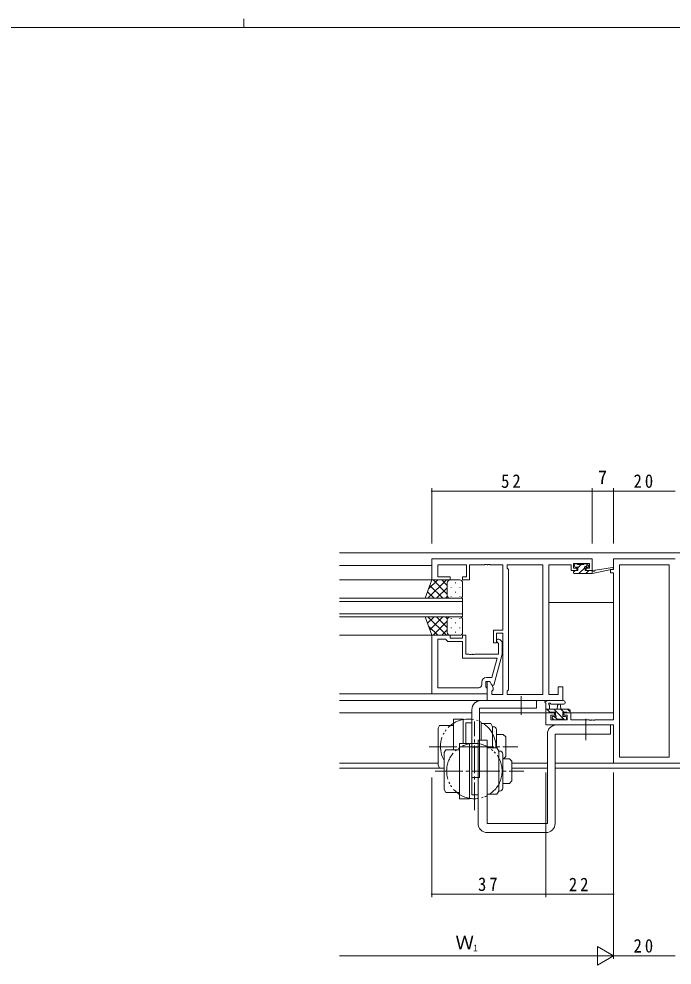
# Model space of a CAD drawing. Units: millimetres on the paper. Extents: x -420 to 373, y -297 to 267.
# Drawn here: x -105.7 to 106.3, y -40 to 267.2 of the extents above; entities that cross this region are included whole.
import ezdxf
from ezdxf.enums import TextEntityAlignment as Align

# ---------------------------------------------------------------- set-up
doc = ezdxf.new("R2010")
doc.units = ezdxf.units.MM
doc.linetypes.add('CHAIN2', pattern=[12, 9, -1, 1, -1])
doc.linetypes.add('DOUBLE_CHAIN2', pattern=[12.8, 9, -1, 0.6, -0.6, 0.6, -1])
for name, color, linetype, lineweight in [('0-1_YKK_ZWAK', 7, 'Continuous', 9), ('0-3_YKK_11', 7, 'Continuous', 9), ('0-4_YKK_12', 2, 'Continuous', 9), ('0-5_YKK_13', 4, 'Continuous', 9), ('0-6_YKK_D', 6, 'Continuous', 9)]:
    doc.layers.add(name, color=color, linetype=linetype, lineweight=lineweight)
doc.styles.add('ＭＳ ゴシック', font='')
doc.styles.get('ＭＳ ゴシック').set_extended_font_data('MS Gothic')

msp = doc.modelspace()

# ---------------------------------------------------------------- linework, layer by layer
at = {"layer": '0-1_YKK_ZWAK'}
for p, q in [((352.3, 264.4), (-417.7, 264.4)), ((-32.686, 267.2), (-32.686, 264.4))]:
    msp.add_line(p, q, dxfattribs=at)
at = {"layer": '0-3_YKK_11'}
for p, q in [((28.3, 91.866), (28.3, 85.066)), ((80.3, 91.866), (28.3, 91.866)), ((30.23, 89.936), (39.5, 89.936)), ((30.23, 86.066), (30.23, 89.936)), ((39.5, 89.936), (39.5, 86.066)), ((40.5, 89.936), (45.342, 89.936)), ((40.5, 85.066), (40.5, 89.936)), ((45.342, 89.936), (45.525, 90.056)), ((45.525, 90.056), (46.075, 90.056)), ((46.075, 90.056), (46.258, 89.936)), ((46.258, 89.936), (46.342, 89.936)), ((46.342, 89.936), (46.525, 90.056)), ((46.525, 90.056), (47.075, 90.056)), ((47.075, 90.056), (47.258, 89.936)), ((47.258, 89.936), (51.3, 89.936)), ((51.3, 89.936), (51.3, 68.766)), ((52.8, 89.936), (52.8, 88.866)), ((64.37, 89.936), (52.8, 89.936)), ((64.37, 47.796), (64.37, 89.936)), ((64.37, 47.796), (64.37, 89.936)), ((66.3, 89.936), (73.5, 89.936)), ((66.3, 47.796), (66.3, 89.936)), ((73.5, 89.936), (73.5, 89.136)), ((73.5, 89.136), (73.5, 88.066)), ((74.3, 90.366), (79.5, 90.366)), ((74.3, 88.866), (74.3, 90.366)), ((79.5, 90.366), (79.5, 88.866)), ((80.3, 88.066), (80.3, 91.866)), ((87.3, 91.866), (107.3, 91.866)), ((87.3, 88.366), (87.3, 91.866)), ((89.23, 89.936), (89.23, 27.496)), ((105.37, 89.936), (89.23, 89.936)), ((105.37, 27.496), (105.37, 89.936)), ((105.37, 27.496), (105.37, 89.936)), ((34.3, 86.066), (30.23, 86.066)), ((34.3, 85.066), (34.3, 86.066)), ((38.3, 86.066), (38.3, 85.066)), ((39.5, 86.066), (38.3, 86.066)), ((52.8, 88.866), (53.23, 88.436)), ((53.23, 88.436), (53.23, 49.296)), ((73.5, 88.066), (75.4, 88.066)), ((75.4, 88.866), (74.3, 88.866)), ((75.4, 88.066), (75.4, 88.866)), ((78.4, 88.866), (78.4, 88.066)), ((79.5, 88.866), (78.4, 88.866)), ((78.4, 88.066), (80.3, 88.066)), ((86.3, 88.366), (87.3, 88.366)), ((86.3, 87.366), (86.3, 88.366)), ((87.3, 87.366), (86.3, 87.366)), ((87.3, 39.596), (87.3, 87.366)), ((28.3, 85.066), (34.3, 85.066)), ((38.3, 85.066), (40.5, 85.066)), ((48.3, 68.766), (48.3, 64.566)), ((51.3, 68.766), (48.3, 68.766)), ((49.3, 67.766), (51.3, 67.766)), ((49.3, 64.566), (49.3, 67.766)), ((51.3, 67.766), (51.3, 47.796)), ((28.3, 67.066), (34.3, 67.066)), ((28.3, 48.066), (28.3, 67.066)), ((30.23, 65.766), (30.23, 49.996)), ((32.8, 65.766), (30.23, 65.766)), ((30.23, 65.766), (30.23, 49.996)), ((33, 65.566), (32.8, 65.766)), ((33.5, 65.066), (33, 65.566)), ((38.3, 65.066), (33.5, 65.066)), ((34.3, 67.066), (34.3, 66.066)), ((34.3, 66.066), (38.3, 66.066)), ((38.3, 67.066), (39.3, 67.066)), ((38.3, 66.066), (38.3, 67.066)), ((38.3, 59.666), (38.3, 65.066)), ((39.3, 67.066), (39.3, 60.966)), ((48.3, 64.566), (49.3, 64.566)), ((49.9, 64.418), (49.476, 64.842)), ((50.324, 65.691), (51.1, 64.915)), ((51.1, 64.915), (51.1, 60.97)), ((49.9, 60.966), (49.9, 64.418)), ((49.508, 59.666), (38.3, 59.666)), ((39.3, 60.966), (40.342, 60.966)), ((40.342, 60.966), (40.525, 60.846)), ((40.525, 60.846), (41.075, 60.846)), ((41.075, 60.846), (41.258, 60.966)), ((41.258, 60.966), (41.342, 60.966)), ((41.342, 60.966), (41.525, 60.846)), ((41.525, 60.846), (42.075, 60.846)), ((42.075, 60.846), (42.258, 60.966)), ((42.258, 60.966), (49.9, 60.966)), ((47.82, 53.366), (49.508, 59.666)), ((51.1, 60.97), (48.393, 50.866)), ((46, 53.366), (47.82, 53.366)), ((30.23, 49.996), (43.5, 49.996)), ((44.5, 50.996), (44.5, 51.866)), ((45.8, 52.066), (45.8, 50.266)), ((47.1, 52.066), (45.8, 52.066)), ((45.8, 50.266), (46, 50.066)), ((46, 50.066), (46.3, 49.766)), ((46.3, 52.066), (46.3, 45.866)), ((47.1, 52.066), (46.3, 52.066)), ((46.3, 49.766), (46.3, 48.066)), ((47.793, 50.866), (47.1, 52.066)), ((48.23, 50.109), (47.1, 52.066)), ((48.393, 50.866), (47.793, 50.866)), ((47.8, 48.866), (48.23, 49.296)), ((48.23, 49.296), (48.23, 50.109)), ((53.23, 49.296), (52.8, 48.866)), ((69.3, 50.366), (69.3, 47.796)), ((70.8, 50.366), (69.3, 50.366)), ((70.8, 45.866), (70.8, 50.366)), ((46.3, 48.066), (28.3, 48.066)), ((47.8, 47.796), (47.8, 48.866)), ((51.3, 47.796), (47.8, 47.796)), ((52.8, 48.866), (52.8, 47.796)), ((52.8, 47.796), (64.37, 47.796)), ((69.3, 47.796), (66.3, 47.796)), ((46.3, 45.866), (70.8, 45.866)), ((65.3, 41.866), (68.1, 41.866)), ((65.3, 37.966), (65.3, 41.866)), ((66.93, 41.066), (66.93, 39.596)), ((68.1, 41.066), (66.93, 41.066)), ((68.1, 41.866), (68.1, 41.066)), ((71.1, 41.866), (73.4, 41.866)), ((71.1, 41.066), (71.1, 41.866)), ((72.2, 41.066), (71.1, 41.066)), ((72.2, 39.596), (72.2, 41.066)), ((73.4, 41.866), (73.4, 39.596)), ((87.3, 37.966), (65.3, 37.966)), ((66.93, 39.596), (72.2, 39.596)), ((73.4, 39.596), (79.342, 39.596)), ((79.342, 39.596), (79.525, 39.476)), ((79.525, 39.476), (80.075, 39.476)), ((80.075, 39.476), (80.258, 39.596)), ((80.258, 39.596), (80.342, 39.596)), ((80.342, 39.596), (80.525, 39.476)), ((80.525, 39.476), (81.075, 39.476)), ((81.075, 39.476), (81.258, 39.596)), ((81.258, 39.596), (87.3, 39.596)), ((87.3, 25.566), (87.3, 37.966)), ((107.3, 25.566), (87.3, 25.566)), ((89.23, 27.496), (105.37, 27.496))]:
    msp.add_line(p, q, dxfattribs=at)
for centre, radius, start, end in [((49.9, 65.266), 0.6, 44.99998, 225), ((46, 51.866), 1.5, 90, 179.99998), ((43.5, 50.996), 1, 270, 359.99998)]:
    msp.add_arc(centre, radius, start, end, dxfattribs=at)
at = {"layer": '0-4_YKK_12'}
for p, q in [((-1.7, 93.866), (196.3, 93.866)), ((-1.7, 89.666), (28.3, 89.666)), ((28.8, 85.066), (-1.7, 85.066)), ((38.3, 79.066), (-1.7, 79.066)), ((-1.7, 78.066), (38.3, 78.066)), ((38.3, 73.066), (38.3, 79.066)), ((87.3, 77.666), (66.3, 77.666)), ((38.3, 74.066), (-1.7, 74.066)), ((-1.7, 73.066), (38.3, 73.066)), ((-1.7, 67.066), (28.8, 67.066)), ((-1.7, 48.066), (46.3, 48.066)), ((-1.7, 45.866), (46.6, 45.866)), ((-1.7, 41.866), (41.3, 41.866)), ((43.8, 41.866), (68.4, 41.866)), ((87.3, 41.866), (70.8, 41.866)), ((30.3, 25.496), (-1.7, 25.496)), ((65.8, 25.496), (54.3, 25.496)), ((126.3, 25.496), (68.3, 25.496)), ((32.3, 23.866), (-1.7, 23.866)), ((65.8, 23.866), (54.3, 23.866)), ((126.3, 23.866), (68.3, 23.866))]:
    msp.add_line(p, q, dxfattribs=at)
at = {"layer": '0-5_YKK_13'}
for p, q in [((74.6, 89.466), (74.6, 89.966)), ((74.9, 90.266), (75.4, 90.266)), ((75.6, 90.066), (77.6, 90.066)), ((76.781, 90.066), (75.7, 88.985)), ((77.8, 90.266), (78.4, 90.266)), ((78.875, 89.915), (78.29, 89.329)), ((78.9, 89.166), (78.561, 89.166)), ((78.612, 90.178), (79.112, 89.678)), ((74.781, 88.066), (74.3, 87.585)), ((74.3, 87.366), (74.3, 87.766)), ((74.6, 88.066), (75.7, 88.066)), ((77.937, 88.977), (76.026, 87.066)), ((79.271, 88.066), (78.271, 87.066)), ((80.298, 87.066), (87.059, 88.473)), ((80.298, 88.066), (80.385, 88.08)), ((81.412, 88.24), (86.954, 89.063)), ((26.154, 79.066), (28.296, 85.066)), ((33.028, 85.066), (27.028, 79.066)), ((30.2, 85.066), (27.239, 82.105)), ((31.848, 79.066), (27.652, 83.262)), ((28.296, 85.066), (34.296, 85.066)), ((33.297, 80.445), (28.676, 85.066)), ((33.296, 83.274), (31.505, 85.066)), ((33.296, 84.066), (33.296, 80.466)), ((33.296, 83.666), (33.296, 80.066)), ((37.296, 85.066), (34.296, 85.066)), ((35.933, 84.146), (35.933, 83.946)), ((38.296, 80.066), (38.296, 84.066)), ((29.019, 79.066), (26.908, 81.178)), ((33.296, 82.506), (29.857, 79.066)), ((34.518, 82.731), (34.518, 82.531)), ((35.933, 81.116), (35.933, 80.916)), ((37.348, 82.731), (37.348, 82.531)), ((34.518, 79.066), (26.154, 79.066)), ((33.353, 79.734), (32.685, 79.066)), ((34.296, 79.066), (37.296, 79.066)), ((34.518, 79.701), (34.518, 79.501)), ((37.348, 79.701), (37.348, 79.501)), ((26.154, 73.066), (28.296, 67.066)), ((34.518, 73.066), (26.154, 73.066)), ((29.019, 73.066), (26.908, 70.954)), ((33.028, 67.066), (27.028, 73.066)), ((31.848, 73.066), (27.652, 68.87)), ((33.297, 71.686), (28.676, 67.066)), ((33.296, 69.626), (29.857, 73.066)), ((33.353, 72.398), (32.685, 73.066)), ((33.296, 68.466), (33.296, 72.066)), ((33.296, 68.066), (33.296, 71.666)), ((34.296, 73.066), (37.296, 73.066)), ((34.518, 72.431), (34.518, 72.631)), ((35.933, 71.016), (35.933, 71.216)), ((37.348, 72.431), (37.348, 72.631)), ((38.296, 72.066), (38.296, 68.066)), ((30.2, 67.066), (27.239, 70.027)), ((33.296, 68.858), (31.505, 67.066)), ((34.518, 69.401), (34.518, 69.601)), ((35.933, 67.986), (35.933, 68.186)), ((37.348, 69.401), (37.348, 69.601)), ((28.296, 67.066), (34.296, 67.066)), ((37.296, 67.066), (34.296, 67.066)), ((43.8, 20.866), (43.8, 43.366)), ((62.3, 43.366), (43.8, 43.366)), ((62.3, 45.866), (44.3, 45.866)), ((62.3, 45.866), (62.3, 43.366)), ((65.3, 42.166), (65.3, 44.847)), ((65.3, 43.066), (72.9, 43.066)), ((66.647, 42.066), (65.647, 43.066)), ((71.028, 45.866), (65.866, 45.866)), ((66.5, 44.247), (66.5, 43.066)), ((71.028, 44.666), (67.067, 44.664)), ((71.392, 39.566), (67.892, 43.066)), ((69, 43.066), (69.102, 44.211)), ((70.2, 43.066), (70.098, 44.211)), ((71.137, 42.066), (70.137, 43.066)), ((73.2, 42.248), (72.382, 43.066)), ((41.3, 42.866), (41.3, 20.866)), ((66.2, 41.866), (65.6, 41.866)), ((67.888, 39.654), (67.388, 40.154)), ((67.6, 40.666), (67.939, 40.666)), ((68.215, 40.498), (68.085, 40.629)), ((68.947, 39.766), (68.232, 40.481)), ((72, 40.366), (72, 39.866)), ((72.9, 41.866), (72.3, 41.866)), ((73.2, 42.766), (73.2, 42.166)), ((35.3, 29.895), (35.3, 39.866)), ((35.3, 39.866), (38.5, 39.866)), ((38.5, 31.966), (38.5, 39.866)), ((41.3, 38.616), (39.3, 38.616)), ((39.3, 38.616), (39.3, 31.966)), ((41.3, 38.616), (41.3, 23.866)), ((44.3, 38.372), (44.3, 32.966)), ((44.3, 38.372), (47.419, 38.372)), ((48, 37.366), (47.419, 38.372)), ((68.7, 39.566), (68.1, 39.566)), ((68.8, 37.966), (86.3, 37.966)), ((71, 39.766), (68.9, 39.766)), ((71.7, 39.566), (71.2, 39.566)), ((86.3, 34.966), (86.3, 37.966)), ((49.3, 30.472), (49.3, 36.366)), ((49.3, 34.866), (51.5, 34.866)), ((52.3, 34.066), (51.5, 34.866)), ((52.3, 27.666), (52.3, 34.066)), ((65.8, 34.966), (65.8, 5.966)), ((68.3, 34.966), (68.3, 5.966)), ((68.3, 34.966), (86.3, 34.966)), ((37.3, 13.966), (37.3, 31.966)), ((37.3, 31.966), (40.5, 31.966)), ((38.485, 30.866), (46.864, 30.866)), ((40.5, 13.966), (40.5, 31.966)), ((46.3, 32.966), (43.3, 32.966)), ((43.3, 5.966), (43.3, 32.966)), ((46.3, 5.966), (46.3, 32.966)), ((43.3, 30.716), (41.3, 30.716)), ((41.3, 30.716), (41.3, 15.216)), ((43.3, 30.716), (43.3, 15.966)), ((46.3, 30.472), (46.3, 15.966)), ((46.3, 30.472), (49.419, 30.472)), ((50, 29.466), (49.419, 30.472)), ((51.3, 17.466), (51.3, 28.466)), ((51.6, 26.966), (52.3, 27.666)), ((51.3, 26.966), (53.5, 26.966)), ((54.3, 26.166), (53.5, 26.966)), ((54.3, 19.766), (54.3, 26.166)), ((30.836, 23.938), (32.3, 23.938)), ((41.3, 23.866), (41.3, 23.116)), ((48.3, 22.966), (41.3, 22.966)), ((43.8, 20.866), (41.3, 20.866)), ((51.3, 18.966), (53.5, 18.966)), ((53.5, 18.966), (54.3, 19.766)), ((32.836, 16.038), (37.3, 16.038)), ((49.419, 15.461), (50, 16.466)), ((50, 16.466), (50.3, 16.466)), ((37.3, 13.966), (40.5, 13.966)), ((65.8, 5.966), (46.3, 5.966)), ((65.3, 2.966), (46.3, 2.966))]:
    msp.add_line(p, q, dxfattribs=at)
at = {"layer": '0-5_YKK_13', "linetype": 'CHAIN2'}
for p, q in [((57.3, 47.244), (57.3, 41.201)), ((78.3, 32.966), (78.3, 39.966)), ((42.1, 10.253), (42.1, 39.053)), ((27.387, 30.866), (56.187, 30.866)), ((29.387, 22.966), (58.187, 22.966))]:
    msp.add_line(p, q, dxfattribs=at)
at = {"layer": '0-5_YKK_13'}
for points in [[(75.7, 88.066), (75.7, 89.166), (74.9, 89.166)], [(74.6, 87.066), (80.298, 87.066), (80.298, 88.066)], [(78.1, 88.705), (78.1, 88.066), (80.298, 88.066)], [(68.4, 41.127), (68.4, 42.066), (66.4, 42.066)], [(72.1, 42.066), (70.8, 42.066), (70.8, 40.666), (71.7, 40.666)], [(30.836, 23.938), (30.3, 24.866), (30.3, 36.866), (30.836, 37.795), (35.3, 37.795)], [(48, 30.472), (48, 37.366), (48.3, 37.366)], [(32.836, 16.038), (32.3, 16.966), (32.3, 28.966), (32.836, 29.895), (37.3, 29.895)], [(50, 16.466), (50, 29.466), (50.3, 29.466)], [(43.3, 15.966), (43.3, 15.216), (41.3, 15.216)], [(46.3, 15.966), (46.3, 15.461), (49.419, 15.461)]]:
    msp.add_lwpolyline(points, dxfattribs=at)
at = {"layer": '0-5_YKK_13', "linetype": 'DOUBLE_CHAIN2'}
msp.add_circle((42.1, 22.966), 9, dxfattribs=at)
at = {"layer": '0-5_YKK_13'}
for centre, radius, start, end in [((74.9, 89.966), 0.3, 90, 180), ((74.9, 89.466), 0.3, 180, 270), ((75.4, 90.066), 0.2, 0, 90), ((77.8, 90.066), 0.2, 90, 180), ((78.1, 89.166), 0.25, 33.05573, 236.94426), ((78.561, 89.466), 0.3, 213.05573, 270), ((78.4, 89.966), 0.3, 44.99998, 90), ((78.9, 89.466), 0.3, 270, 44.99998), ((74.6, 87.766), 0.3, 90, 180), ((74.6, 87.366), 0.3, 180, 270), ((77.8, 88.705), 0.3, 0, 56.94426), ((80.433, 87.784), 0.3, 39.19753, 99.19753), ((80.898, 88.163), 0.3, 219.19753, 338.44934), ((81.456, 87.943), 0.3, 98.44934, 158.44934), ((86.998, 88.766), 0.3, 281.7498, 98.44934), ((34.296, 84.066), 1, 90, 180), ((34.296, 84.066), 1, 90, 180), ((37.296, 84.066), 1, 0, 90), ((34.296, 80.066), 1, 180, 270), ((34.296, 80.066), 1, 180, 270), ((37.296, 80.066), 1, 270, 0), ((34.296, 72.066), 1, 89.99998, 179.99998), ((34.296, 72.066), 1, 89.99998, 179.99998), ((37.296, 72.066), 1, 359.99998, 89.99998), ((34.296, 68.066), 1, 179.99998, 269.99998), ((34.296, 68.066), 1, 179.99998, 269.99998), ((37.296, 68.066), 1, 269.99998, 359.99998), ((44.3, 42.866), 3, 90, 180), ((65.3, 45.366), 0.3, 79.47121, 239.99998), ((65, 44.847), 0.3, 0, 59.99998), ((65.41, 45.956), 0.3, 259.47121, 319.47121), ((65.866, 45.566), 0.3, 90, 139.47121), ((66.5, 44.766), 0.3, 19.18974, 239.99998), ((66.2, 44.247), 0.3, 0, 59.99998), ((67.067, 44.964), 0.3, 199.18974, 270.04022), ((69.6, 44.166), 0.5, 5.09206, 174.90793), ((71.028, 45.266), 0.6, 270.04022, 90.04022), ((72.9, 42.766), 0.3, 0, 90), ((65.6, 42.166), 0.3, 180, 270), ((66.2, 42.066), 0.2, 269.99998, 0), ((67.6, 40.366), 0.3, 90, 224.99998), ((67.939, 40.366), 0.3, 33.05573, 90), ((68.4, 40.666), 0.25, 213.05573, 56.94426), ((68.7, 41.127), 0.3, 180, 236.94426), ((71.7, 40.366), 0.3, 0, 90), ((72.3, 42.066), 0.2, 180, 270), ((72.9, 42.166), 0.3, 270, 0), ((48.3, 36.366), 1, 0, 90), ((68.8, 34.966), 3, 90, 180), ((68.1, 39.866), 0.3, 224.99998, 270), ((68.7, 39.766), 0.2, 270, 0), ((71.2, 39.766), 0.2, 180, 270), ((71.7, 39.866), 0.3, 270, 0), ((50.3, 28.466), 1, 0, 90), ((50.3, 17.466), 1, 270, 0), ((46.3, 5.966), 3, 180, 270), ((65.3, 5.966), 3, 270, 0)]:
    msp.add_arc(centre, radius, start, end, dxfattribs=at)
at = {"layer": '0-5_YKK_13', "linetype": 'DOUBLE_CHAIN2'}
msp.add_arc((40.1, 30.866), 9, 357.48807, 209.92638, dxfattribs=at)
at = {"layer": '0-6_YKK_D'}
for p, q in [((28.3, 96.866), (28.3, 114.866)), ((80.3, 113.866), (28.3, 113.866)), ((80.3, 96.866), (80.3, 114.866)), ((80.302, 96.866), (80.302, 114.866)), ((80.302, 113.866), (87.3, 113.866)), ((87.3, 96.866), (87.3, 114.866)), ((87.3, 96.866), (87.3, 114.866)), ((87.3, 113.866), (107.3, 113.866)), ((65.3, 22.496), (65.3, -18.034)), ((87.3, 22.496), (87.3, -18.034)), ((87.3, 22.496), (87.3, -38.034)), ((87.3, 22.496), (87.3, -38.034)), ((28.3, 20.866), (28.3, -18.034)), ((65.3, 20.866), (65.3, -18.034)), ((65.3, -17.034), (28.3, -17.034)), ((87.3, -17.034), (65.3, -17.034)), ((82.104, -34.034), (82.104, -40.034)), ((87.3, -37.034), (82.104, -34.034)), ((81.3, -37.034), (-1.7, -37.034)), ((87.3, -37.034), (76.908, -37.034)), ((87.3, -37.034), (82.104, -40.034)), ((107.3, -37.034), (87.3, -37.034))]:
    msp.add_line(p, q, dxfattribs=at)
for centre, start, end in [((28.3, 113.866), 0, 180), ((28.3, 113.866), 180, 0), ((80.3, 113.866), 0, 180), ((80.3, 113.866), 180, 0), ((80.302, 113.866), 0, 180), ((80.302, 113.866), 180, 0), ((87.3, 113.866), 0, 180), ((87.3, 113.866), 0, 180), ((87.3, 113.866), 180, 0), ((87.3, 113.866), 180, 0), ((28.3, -17.034), 0, 180), ((28.3, -17.034), 180, 0), ((65.3, -17.034), 0, 180), ((65.3, -17.034), 0, 180), ((65.3, -17.034), 180, 0), ((65.3, -17.034), 180, 0), ((87.3, -17.034), 0, 180), ((87.3, -17.034), 180, 0)]:
    msp.add_arc(centre, 0.106, start, end, dxfattribs=at)

# ---------------------------------------------------------------- texts
at = {"layer": '0-6_YKK_D', "color": 3, "style": 'ＭＳ ゴシック'}
for s, p in [('7', (82.201, 114.866)), ('Ｗ', (35.96, -36.234))]:
    msp.add_text(s, height=4.399, dxfattribs=at).set_placement(p, align=Align.BOTTOM_LEFT)
at = {"layer": '0-6_YKK_D', "color": 7, "style": 'ＭＳ ゴシック'}
msp.add_text('1', height=2.199, dxfattribs=at).set_placement((41.72, -36.234), align=Align.BOTTOM_LEFT)
at = {"layer": '0-6_YKK_D', "color": 3, "char_height": 4.399, "attachment_point": 7, "style": 'ＭＳ ゴシック'}
for s, insert in [('\\T1.36;\\W0.9;52', (50.78, 114.866)), ('\\T1.36;\\W0.9;20', (93.78, 114.866)), ('\\T1.36;\\W0.9;37', (43.28, -16.034)), ('\\T1.36;\\W0.9;22', (72.78, -16.034)), ('\\T1.36;\\W0.9;20', (93.78, -36.034))]:
    msp.add_mtext(s, dxfattribs=dict(at, insert=insert))

doc.saveas('drawing.dxf')
